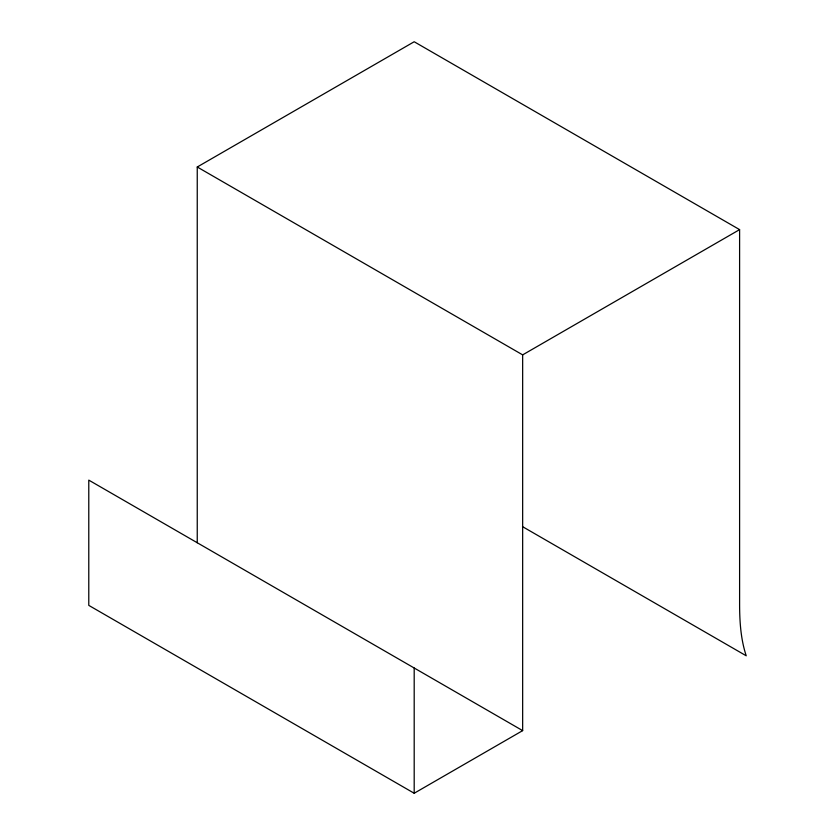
<?xml version="1.0" encoding="UTF-8"?>
<svg xmlns="http://www.w3.org/2000/svg" width="835" height="835" viewBox="0 0 835 835"><rect width="100%" height="100%" fill="white"/><g stroke="black" fill="none" stroke-linecap="round" stroke-linejoin="round"><path stroke-width="1.25" d="M197.248 542.75L197.248 167L414.191 41.75L739.601 229.625L739.601 605.375C739.685 622.336 740.854 639.579 746.219 655.788L522.501 526.624M197.248 167L522.658 354.875L739.601 229.625M522.658 730.625L88.781 480.125L88.781 605.375L414.191 793.25L522.658 730.625L522.658 354.875M414.191 668L414.191 793.25"/></g></svg>
